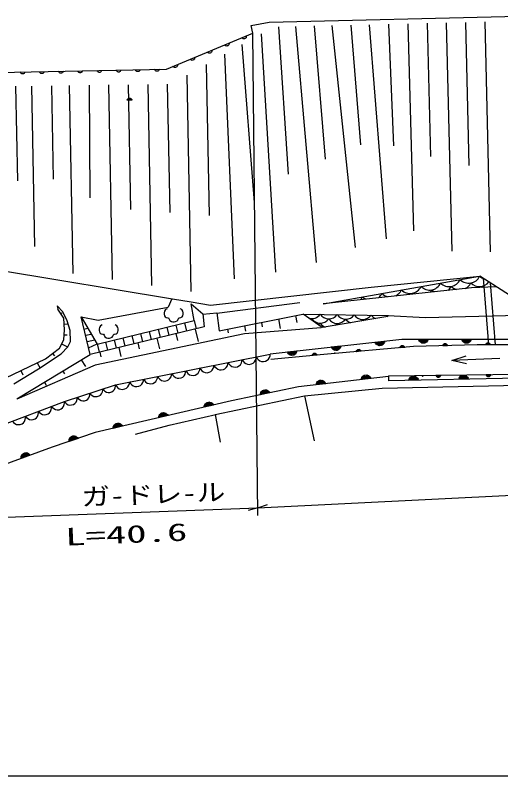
# Model space of a CAD drawing. Units: millimetres, scale not verified. Extents: x 40000 to 680000, y 20000 to 380000.
# Drawn here: x 382929 to 433464, y 205000 to 284125 of the extents above; entities that cross this region are included whole.
import ezdxf
from ezdxf.enums import TextEntityAlignment as Align

# ---------------------------------------------------------------- set-up
doc = ezdxf.new("R2010")
doc.units = ezdxf.units.MM
doc.header["$LTSCALE"] = 1000
doc.layers.add('M-BGD', color=7, linetype='Continuous', lineweight=25)
doc.layers.add('M-TTL-BAND', color=7, linetype='Continuous', lineweight=25)
doc.styles.add('ＭＳ ゴシック', font='')
doc.styles.get('ＭＳ ゴシック').set_extended_font_data('MS Gothic')

# ---------------------------------------------------------------- blocks, each defined once
blk = doc.blocks.new('BUHIN13')
at = {"color": 7, "linetype": 'Continuous', "lineweight": 25}
blk.add_lwpolyline([(-137, -209), (-174, -161), (-199, -109), (-219, -39), (-213, 24), (-196, 82), (-153, 147), (-106, 187), (-51, 216), (22, 227), (79, 225), (137, 209)], dxfattribs=at)
blk = doc.blocks.new('BUHIN14')
at = {"color": 7, "linetype": 'Continuous', "lineweight": 25}
blk.add_lwpolyline([(-52, -245), (-104, -213), (-145, -174), (-189, -116), (-207, -56), (-212, 5), (-196, 81), (-167, 135), (-126, 183), (-62, 219), (-9, 238), (52, 245)], dxfattribs=at)
blk = doc.blocks.new('BUHIN79')
at = {"color": 7, "linetype": 'Continuous', "lineweight": 25}
blk.add_lwpolyline([(894, 223), (916, 396), (835, 597), (728, 713), (600, 801), (448, 863), (308, 862), (177, 813), (57, 701), (15, 639), (-121, 654), (-281, 667), (-468, 607), (-585, 500), (-670, 376), (-712, 253), (-734, 80), (-710, -27), (-651, -117), (-589, -238), (-634, -304), (-693, -452), (-692, -592), (-643, -723), (-534, -846), (-406, -934), (-256, -989), (-40, -992), (114, -910)], dxfattribs=at)
blk = doc.blocks.new('BUHIN85')
at = {"color": 7, "linetype": 'Continuous', "lineweight": 25}
for p, q in [((180, 444), (-59, -475)), ((8, -467), (234, 404)), ((285, 352), (79, -444)), ((150, -416), (333, 288)), ((378, 214), (227, -371)), ((317, -273), (410, 87))]:
    blk.add_line(p, q, dxfattribs=at)
blk.add_lwpolyline([(125, 484), (227, 416), (307, 336), (389, 214), (419, 93), (426, -30), (387, -180), (321, -285), (236, -376), (105, -443), (-5, -477), (-125, -484)], close=True, dxfattribs=at)
blk = doc.blocks.new('BUHIN87')
at = {"color": 7, "linetype": 'Continuous', "lineweight": 25}
for p, q in [((232, 419), (-115, -465)), ((-48, -465), (281, 373)), ((325, 316), (25, -450)), ((100, -431), (365, 246)), ((401, 168), (181, -396)), ((282, -309), (418, 38))]:
    blk.add_line(p, q, dxfattribs=at)
blk.add_lwpolyline([(182, 466), (275, 386), (345, 297), (412, 166), (427, 42), (419, -81), (363, -225), (285, -321), (189, -402), (51, -452), (-62, -473), (-182, -466)], close=True, dxfattribs=at)
blk = doc.blocks.new('BUHIN89')
at = {"color": 7, "linetype": 'Continuous', "lineweight": 25}
for p, q in [((277, 391), (-167, -449)), ((-100, -456), (321, 339)), ((359, 277), (-26, -450)), ((50, -440), (390, 204)), ((418, 121), (135, -414)), ((245, -339), (419, -10))]:
    blk.add_line(p, q, dxfattribs=at)
blk.add_lwpolyline([(234, 442), (317, 353), (376, 256), (428, 119), (429, -7), (407, -128), (335, -265), (247, -351), (142, -420), (0, -455), (-115, -463), (-234, -442)], close=True, dxfattribs=at)
blk = doc.blocks.new('BUHIN90')
at = {"color": 7, "linetype": 'Continuous', "lineweight": 25}
for p, q in [((-243, 340), (-419, 12)), ((-418, -119), (-133, 414)), ((-48, 440), (-391, -202)), ((-360, -275), (28, 450)), ((102, 456), (-323, -338)), ((-279, -389), (169, 448))]:
    blk.add_line(p, q, dxfattribs=at)
blk.add_lwpolyline([(-236, -441), (-318, -351), (-377, -255), (-428, -117), (-429, 9), (-407, 130), (-334, 267), (-245, 352), (-140, 421), (3, 455), (117, 462), (236, 441)], close=True, dxfattribs=at)
blk = doc.blocks.new('BUHIN91')
at = {"color": 7, "linetype": 'Continuous', "lineweight": 25}
for p, q in [((-429, -72), (-86, 426)), ((-204, 365), (-415, 58)), ((1, 442), (-411, -157)), ((-388, -234), (78, 444)), ((152, 442), (-358, -300)), ((-321, -356), (218, 427))]:
    blk.add_line(p, q, dxfattribs=at)
blk.add_lwpolyline([(-283, -412), (-356, -314), (-403, -211), (-439, -68), (-426, 56), (-390, 174), (-302, 302), (-205, 377), (-93, 434), (53, 452), (167, 446), (283, 412)], close=True, dxfattribs=at)
blk = doc.blocks.new('BUHIN100')
at = {"color": 7, "linetype": 'Continuous', "lineweight": 25}
for p, q in [((144, 191), (-90, -222)), ((-56, -227), (165, 165)), ((183, 134), (-19, -225)), ((19, -220), (198, 96)), ((210, 55), (62, -209)), ((118, -173), (209, -11))]:
    blk.add_line(p, q, dxfattribs=at)
blk.add_lwpolyline([(123, 218), (163, 172), (191, 123), (215, 54), (214, -9), (202, -69), (164, -137), (119, -179), (65, -212), (-6, -227), (-64, -230), (-123, -218)], close=True, dxfattribs=at)
blk = doc.blocks.new('BUHIN125')
at = {"color": 7, "linetype": 'Continuous', "lineweight": 25}
for p, q in [((313, 363), (-208, -431)), ((-142, -445), (351, 308)), ((383, 242), (-68, -446)), ((9, -442), (408, 166)), ((427, 81), (95, -424)), ((212, -360), (416, -49))]:
    blk.add_line(p, q, dxfattribs=at)
blk.add_lwpolyline([(274, 418), (349, 322), (398, 220), (437, 78), (427, -47), (394, -166), (309, -295), (213, -373), (102, -432), (-43, -453), (-158, -450), (-274, -418)], close=True, dxfattribs=at)
blk = doc.blocks.new('BUHIN131')
at = {"color": 7, "linetype": 'Continuous', "lineweight": 25}
for p, q in [((-214, -39), (-46, 213)), ((-105, 181), (-208, 26)), ((-3, 221), (-205, -81)), ((-193, -119), (36, 223)), ((73, 222), (-177, -152)), ((-158, -180), (106, 215))]:
    blk.add_line(p, q, dxfattribs=at)
blk.add_lwpolyline([(-139, -208), (-176, -159), (-200, -108), (-219, -37), (-213, 25), (-196, 84), (-153, 149), (-105, 187), (-49, 216), (23, 226), (81, 224), (139, 208)], close=True, dxfattribs=at)
blk = doc.blocks.new('BUHIN200')
at = {"color": 7, "linetype": 'Continuous', "lineweight": 25}
blk.add_lwpolyline([(295, 685), (115, 702), (-54, 677), (-262, 609), (-409, 493), (-530, 354), (-622, 142), (-640, -41), (-622, -228), (-529, -426), (-429, -563), (-295, -685)], dxfattribs=at)
blk = doc.blocks.new('BUHIN201')
at = {"color": 7, "linetype": 'Continuous', "lineweight": 25}
blk.add_lwpolyline([(197, 671), (28, 666), (-127, 624), (-313, 536), (-436, 412), (-533, 269), (-594, 61), (-590, -111), (-553, -282), (-444, -456), (-335, -572), (-197, -671)], dxfattribs=at)
blk = doc.blocks.new('BUHIN202')
at = {"color": 7, "linetype": 'Continuous', "lineweight": 25}
blk.add_lwpolyline([(171, 703), (-3, 690), (-161, 639), (-349, 540), (-471, 405), (-564, 253), (-617, 35), (-605, -143), (-558, -319), (-437, -493), (-319, -608), (-171, -703)], dxfattribs=at)

msp = doc.modelspace()

# ---------------------------------------------------------------- linework, layer by layer
at = {"layer": 'M-BGD'}
for p, q in [((409349, 283392), (440144, 284125)), ((407469, 283045), (409349, 283392)), ((425791, 283283), (426151, 269433)), ((427793, 283331), (428355, 259571)), ((429791, 283379), (430144, 268474)), ((431789, 283426), (432355, 259510)), ((407644, 282248), (407469, 283045)), ((410343, 282915), (411322, 267604)), ((412113, 282958), (414261, 258392)), ((414044, 283004), (415191, 269166)), ((415872, 283047), (418314, 259954)), ((417864, 283095), (418876, 270636)), ((419774, 283140), (421539, 260872)), ((421774, 283188), (422284, 270541)), ((423790, 283236), (424394, 261698)), ((398684, 278524), (407644, 282248)), ((408194, 232063), (407644, 282248)), ((408514, 282186), (410024, 257383)), ((406523, 281077), (407797, 264626)), ((404712, 280069), (405726, 256704)), ((378702, 278125), (398684, 278524)), ((402800, 279004), (403108, 263296)), ((400780, 277879), (401222, 255395)), ((398757, 276953), (399020, 263584)), ((382964, 276726), (383157, 266906)), ((384623, 276750), (384951, 260060)), ((386701, 276780), (386892, 267061)), ((388554, 276806), (388938, 257258)), ((390612, 276836), (390711, 265136)), ((392635, 276865), (393033, 256637)), ((394676, 276894), (394931, 263924)), ((396717, 276923), (397127, 256016)), ((394615, 275371), (395026, 275380)), ((395002, 275411), (394639, 275402)), ((394668, 275434), (394971, 275441)), ((394911, 275471), (394725, 275467)), ((394585, 275307), (395060, 275318)), ((395046, 275349), (394596, 275339)), ((381264, 257584), (399299, 254606)), ((415006, 254116), (431262, 256969)), ((419991, 255825), (431276, 256977)), ((435475, 254283), (431276, 256977)), ((431627, 256752), (432175, 249830)), ((403262, 253965), (419991, 255825)), ((430432, 255759), (414964, 254105)), ((432984, 255881), (430432, 255759)), ((432367, 256277), (432878, 249830)), ((399239, 254615), (398861, 253745)), ((399299, 254606), (401248, 254304)), ((401549, 252358), (401229, 254113)), ((401229, 254113), (402451, 253045)), ((401248, 254304), (403262, 253965)), ((403929, 253128), (412552, 254225)), ((387891, 253271), (387313, 253874)), ((387313, 253874), (387382, 253550)), ((387973, 252618), (387380, 253559)), ((388353, 252345), (387891, 253271)), ((391572, 252384), (398861, 253745)), ((387677, 253089), (387817, 253177)), ((388046, 251381), (387973, 252618)), ((390727, 248828), (389781, 252744)), ((389781, 252744), (391456, 249920)), ((389783, 252735), (391572, 252384)), ((402451, 253045), (402579, 251691)), ((402452, 253034), (403924, 253173)), ((403924, 253173), (404141, 251277)), ((404141, 251277), (412851, 253035)), ((410319, 252524), (410517, 251546)), ((412089, 252881), (412233, 252172)), ((412851, 253035), (421761, 252899)), ((414877, 251630), (412885, 253034)), ((421697, 252771), (414877, 251630)), ((425612, 252633), (421713, 252862)), ((435474, 252885), (425612, 252633)), ((388010, 251999), (388472, 252027)), ((388654, 251326), (388353, 252345)), ((402579, 251691), (390726, 248831)), ((391456, 249920), (401549, 252358)), ((398715, 251673), (398923, 250809)), ((399629, 251894), (399837, 251030)), ((400543, 252115), (400752, 251250)), ((401560, 252361), (401768, 251496)), ((406779, 251809), (406894, 251241)), ((408549, 252167), (408643, 251703)), ((387996, 250366), (388046, 251381)), ((388021, 250873), (388348, 250857)), ((388676, 250191), (388654, 251326)), ((390086, 251478), (390478, 251568)), ((390245, 250822), (390840, 250958)), ((406791, 250963), (391263, 247715)), ((395972, 251011), (396180, 250147)), ((396887, 251232), (397095, 250368)), ((397801, 251452), (398009, 250589)), ((399869, 250281), (399697, 250996)), ((401989, 250193), (401681, 251475)), ((405009, 251452), (405082, 251091)), ((414777, 251593), (406791, 250963)), ((387525, 249500), (387996, 250366)), ((388397, 249612), (388676, 250191)), ((390404, 250165), (391202, 250348)), ((392316, 250127), (392523, 249265)), ((393230, 250348), (393438, 249486)), ((394144, 250569), (394352, 249706)), ((395058, 250790), (395266, 249927)), ((395874, 249432), (395729, 250039)), ((397978, 249413), (397713, 250517)), ((409465, 248908), (423170, 250425)), ((423170, 250425), (436618, 250413)), ((386088, 248387), (387525, 249500)), ((387725, 248895), (388397, 249612)), ((387760, 249933), (388356, 249609)), ((390562, 249509), (391448, 249933)), ((391465, 249922), (391672, 249060)), ((393969, 248626), (393745, 249560)), ((424371, 249646), (415065, 248826)), ((431000, 249831), (424371, 249646)), ((427434, 249763), (427908, 249776)), ((427895, 249807), (427445, 249794)), ((427463, 249826), (427874, 249838)), ((427851, 249868), (427487, 249858)), ((427516, 249890), (427819, 249899)), ((427759, 249928), (427573, 249923)), ((436163, 249827), (431000, 249831)), ((431898, 249862), (432373, 249861)), ((432360, 249893), (431910, 249893)), ((431929, 249924), (432340, 249924)), ((432318, 249955), (431954, 249955)), ((431984, 249987), (432286, 249986)), ((432228, 250018), (432041, 250018)), ((383088, 244207), (390726, 248830)), ((385338, 247345), (387725, 248895)), ((386807, 248944), (387002, 248692)), ((391883, 248571), (391760, 249081)), ((393371, 245688), (409480, 248871)), ((415065, 248826), (409520, 248321)), ((413856, 248747), (414329, 248790)), ((414314, 248820), (413866, 248779)), ((413881, 248812), (414291, 248849)), ((414266, 248878), (413903, 248845)), ((413930, 248879), (414232, 248907)), ((414170, 248932), (413985, 248916)), ((380938, 245917), (386088, 248387)), ((391263, 247715), (383089, 244198)), ((385230, 247976), (385510, 247392)), ((389806, 248273), (390229, 247574)), ((433368, 248415), (428372, 248219)), ((382790, 245773), (385338, 247345)), ((383513, 247152), (383728, 246704)), ((387886, 247111), (388068, 246811)), ((421774, 246604), (444607, 246900)), ((421776, 246548), (412402, 245463)), ((421774, 246604), (421789, 246093)), ((447817, 246643), (421789, 246093)), ((385967, 245949), (386150, 245648)), ((388057, 243948), (393371, 245688)), ((412402, 245463), (405453, 244003)), ((413021, 244516), (421129, 245336)), ((421129, 245336), (443524, 245819)), ((384048, 244788), (384085, 244726)), ((403742, 242583), (413021, 244516)), ((408450, 244697), (409379, 244892)), ((409342, 244948), (408461, 244763)), ((408485, 244832), (409290, 245001)), ((409233, 245053), (408521, 244903)), ((408567, 244977), (409159, 245101)), ((409031, 245138), (408667, 245062)), ((413042, 244518), (414052, 239831)), ((378583, 240351), (388057, 243948)), ((405453, 244003), (391237, 240702)), ((398956, 241486), (403792, 242595)), ((403730, 242580), (404275, 239720)), ((395441, 240550), (398956, 241486)), ((391237, 240702), (386774, 239176)), ((388536, 239844), (389435, 240152)), ((389391, 240203), (388539, 239912)), ((388555, 239983), (389333, 240249)), ((389270, 240294), (388582, 240058)), ((388618, 240137), (389191, 240333)), ((389059, 240354), (388707, 240233)), ((408184, 232888), (561462, 240371)), ((386774, 239176), (375744, 235171)), ((370334, 231485), (408184, 232888)), ((408184, 232888), (407189, 232584)), ((408184, 232888), (409169, 233225))]:
    msp.add_line(p, q, dxfattribs=at)
for points in [[(394573, 275276), (394592, 275334), (394619, 275383), (394667, 275439), (394721, 275471), (394779, 275491), (394857, 275492), (394916, 275475), (394972, 275446), (395022, 275392), (395053, 275344), (395073, 275287)], [(431885, 249830), (431905, 249888), (431934, 249937), (431983, 249992), (432038, 250022), (432096, 250040), (432174, 250040), (432233, 250021), (432288, 249991), (432336, 249936), (432366, 249888), (432385, 249830)], [(427422, 249731), (427440, 249789), (427468, 249839), (427515, 249895), (427569, 249927), (427627, 249947), (427705, 249949), (427764, 249932), (427820, 249904), (427870, 249850), (427901, 249802), (427922, 249745)], [(413846, 248715), (413861, 248774), (413885, 248825), (413929, 248884), (413981, 248919), (414038, 248943), (414115, 248950), (414175, 248937), (414233, 248912), (414286, 248861), (414320, 248816), (414344, 248760)], [(408438, 244630), (408454, 244751), (408490, 244858), (408563, 244986), (408658, 245068), (408765, 245128), (408917, 245160), (409040, 245148), (409160, 245112), (409278, 245024), (409356, 244941), (409417, 244836)], [(388533, 239777), (388533, 239899), (388556, 240010), (388613, 240145), (388697, 240238), (388796, 240311), (388943, 240361), (389066, 240364), (389190, 240343), (389318, 240270), (389406, 240197), (389479, 240101)]]:
    msp.add_lwpolyline(points, close=True, dxfattribs=at)
msp.add_lwpolyline([(429888, 247846), (428372, 248219), (429854, 248705)], dxfattribs=at)
msp.add_circle((411941, 248935), 49.8, dxfattribs=at)
for centre, radius, start, end in [((428086, 257160), 1268, 225.48901, 334.42432), ((430118, 257517), 1268, 225.48901, 334.42432), ((431226, 257172), 1268, 225.48901, 321.67737), ((432150, 257873), 1268, 225.48901, 251.88098), ((424023, 256446), 1268, 225.48901, 334.42432), ((426054, 256803), 1268, 225.48901, 334.42432), ((427162, 256459), 1268, 311.50208, 334.42432), ((429194, 256815), 1268, 225.48901, 254.11438), ((429194, 256815), 1268, 297.62427, 334.42432), ((430302, 256471), 1268, 328.28882, 334.42432), ((432334, 256828), 1268, 225.48901, 233.10828), ((417927, 255376), 1268, 319.15125, 334.42432), ((419959, 255733), 1268, 225.48901, 243.0824), ((419959, 255733), 1268, 309.61292, 334.42432), ((421991, 256090), 1268, 225.48901, 256.16418), ((421991, 256090), 1268, 295.73071, 334.42432), ((425130, 256102), 1268, 225.48901, 230.03687), ((425130, 256102), 1268, 321.70178, 334.42432), ((427162, 256459), 1268, 225.48901, 240.23657), ((415895, 255020), 1268, 327.2063, 334.42432), ((417927, 255376), 1268, 225.48901, 233.54419), ((413798, 253652), 1088, 253.48608, 323.63318), ((412905, 253210), 1088, 316.65173, 323.63318), ((414677, 253182), 1088, 214.6156, 323.63318), ((415569, 253625), 1088, 214.6156, 323.63318), ((416448, 253155), 1088, 214.6156, 323.63318), ((417341, 253598), 1088, 214.6156, 323.63318), ((418220, 253128), 1088, 214.6156, 247.79199), ((419113, 253571), 1088, 214.6156, 323.63318), ((418220, 253128), 1088, 311.20374, 323.63318), ((419992, 253101), 1088, 214.6156, 223.38367), ((420885, 253544), 1088, 214.6156, 244.93433), ((420885, 253544), 1088, 314.0614, 323.63318), ((413784, 252740), 1088, 310.07153, 323.63318), ((415556, 252713), 1088, 214.6156, 250.90198), ((415556, 252713), 1088, 308.09375, 323.63318), ((417327, 252686), 1088, 214.6156, 225.28662), ((416183, 248931), 49.8, 356.99747, 193.07723), ((425332, 246629), 49.8, 155.40447, 26.08312)]:
    msp.add_arc(centre, radius, start, end, dxfattribs=at)
at = {"layer": 'M-TTL-BAND'}
msp.add_line((40000, 205000), (579000, 205000), dxfattribs=at)

# ---------------------------------------------------------------- block references
at = {"layer": 'M-BGD', "rotation": 124.48167}
for name, p in [('BUHIN14', (406748, 281875)), ('BUHIN14', (404956, 281131)), ('BUHIN14', (403164, 280386)), ('BUHIN14', (401372, 279641)), ('BUHIN13', (387694, 278304)), ('BUHIN13', (389692, 278344)), ('BUHIN13', (391690, 278384)), ('BUHIN13', (393688, 278424)), ('BUHIN13', (395686, 278464)), ('BUHIN13', (397685, 278504)), ('BUHIN14', (399580, 278896)), ('BUHIN13', (383698, 278225)), ('BUHIN13', (385696, 278264)), ('BUHIN79', (399418, 252976)), ('BUHIN79', (392656, 251292)), ('BUHIN91', (425411, 250423)), ('BUHIN91', (429894, 250419)), ('BUHIN90', (416318, 249666)), ('BUHIN90', (420886, 250172)), ('BUHIN200', (408748, 248727)), ('BUHIN90', (411750, 249160)), ('BUHIN100', (418670, 249143)), ('BUHIN100', (423215, 249544)), ('BUHIN200', (404355, 247858)), ('BUHIN200', (405819, 248148)), ('BUHIN200', (407283, 248437)), ('BUHIN200', (401426, 247280)), ('BUHIN200', (402890, 247569)), ('BUHIN200', (397032, 246411)), ('BUHIN200', (398497, 246701)), ('BUHIN200', (399961, 246990)), ('BUHIN89', (419432, 246277)), ('BUHIN131', (426963, 246671)), ('BUHIN125', (429597, 246258)), ('BUHIN131', (432176, 246739)), ('BUHIN200', (394104, 245833)), ('BUHIN200', (395568, 246122)), ('BUHIN89', (414745, 245734)), ('BUHIN125', (424392, 246148)), ('BUHIN201', (391378, 245036)), ('BUHIN201', (392707, 245470)), ('BUHIN201', (388721, 244166)), ('BUHIN201', (390050, 244601)), ('BUHIN202', (386026, 243178)), ('BUHIN202', (387380, 243691)), ('BUHIN87', (403084, 243453)), ('BUHIN202', (384673, 242664)), ('BUHIN87', (398345, 242353)), ('BUHIN202', (383320, 242150)), ('BUHIN87', (393606, 241252)), ('BUHIN85', (384017, 238175))]:
    msp.add_blockref(name, p, dxfattribs=at)

# ---------------------------------------------------------------- texts
at = {"layer": 'M-BGD', "style": 'ＭＳ ゴシック'}
for s, rotation, width, p in [('ガ-ドレ-ル', 2.1, 1.2, (389861, 232537)), ('L=40.6', 2.4, 1.7, (388188, 228387))]:
    msp.add_text(s, height=1833, rotation=rotation, dxfattribs=dict(at, width=width)).set_placement(p, align=Align.BOTTOM_LEFT)

doc.saveas('drawing.dxf')
